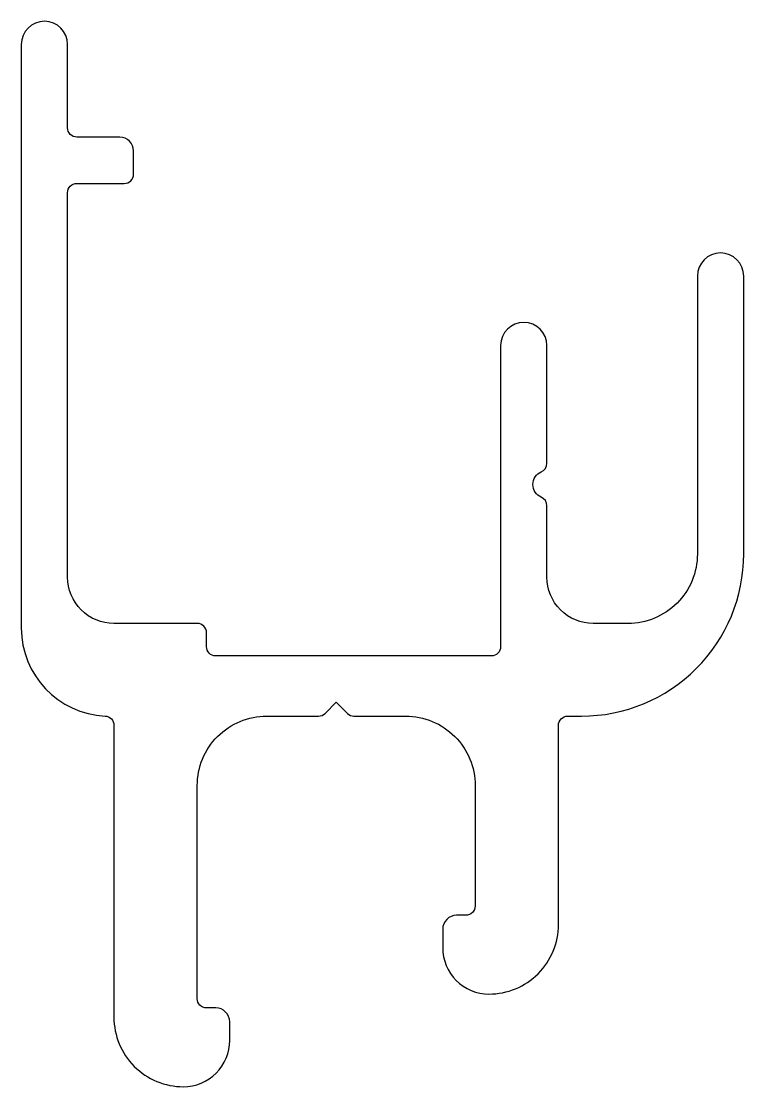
# Model space of a CAD drawing. Extents: x 655 to 670.6, y 467.6 to 490.6.
import ezdxf

# ---------------------------------------------------------------- set-up
doc = ezdxf.new("R2010")
doc.units = 0
doc.layers.get('0').update_dxf_attribs({"linetype": 'CONTINUOUS'})

msp = doc.modelspace()

# ---------------------------------------------------------------- linework, layer by layer
msp.add_lwpolyline([(657.035, 469.071, 0.414214), (658.535, 467.571, 0.414214), (659.535, 468.571), (659.535, 468.971, 0.414214), (659.235, 469.271), (659.035, 469.271, -0.414214), (658.835, 469.471), (658.835, 474.071, -0.414214), (660.335, 475.571), (661.452, 475.571, 0.198912), (661.594, 475.629), (661.835, 475.871), (662.077, 475.629, 0.198912), (662.218, 475.571), (663.335, 475.571, -0.414214), (664.835, 474.071), (664.835, 471.471, -0.414214), (664.635, 471.271), (664.435, 471.271, 0.414214), (664.135, 470.971), (664.135, 470.571, 0.414214), (665.135, 469.571, 0.414214), (666.635, 471.071), (666.635, 475.371, -0.414214), (666.835, 475.571), (667.135, 475.571, 0.414214), (670.635, 479.071), (670.635, 485.071, 1), (669.635, 485.071), (669.635, 479.071, -0.414214), (668.135, 477.571), (667.385, 477.571, -0.414214), (666.385, 478.571), (666.385, 480.113, 0.298217), (666.265, 480.296, -0.654654), (666.265, 480.846, 0.298217), (666.385, 481.029), (666.385, 483.571, 1), (665.385, 483.571), (665.385, 477.071, -0.414214), (665.185, 476.871), (659.235, 476.871, -0.414214), (659.035, 477.071), (659.035, 477.371, 0.414214), (658.835, 477.571), (657.035, 477.571, -0.414214), (656.035, 478.571), (656.035, 486.871, -0.414214), (656.235, 487.071), (657.26, 487.071, 0.414214), (657.46, 487.271), (657.46, 487.771, 0.414214), (657.16, 488.071), (656.235, 488.071, -0.414214), (656.035, 488.271), (656.035, 490.071, 1), (655.035, 490.071), (655.035, 477.471, 0.400329), (656.845, 475.573, -0.400329), (657.035, 475.373)], format="xyb", close=True)

doc.saveas('drawing.dxf')
